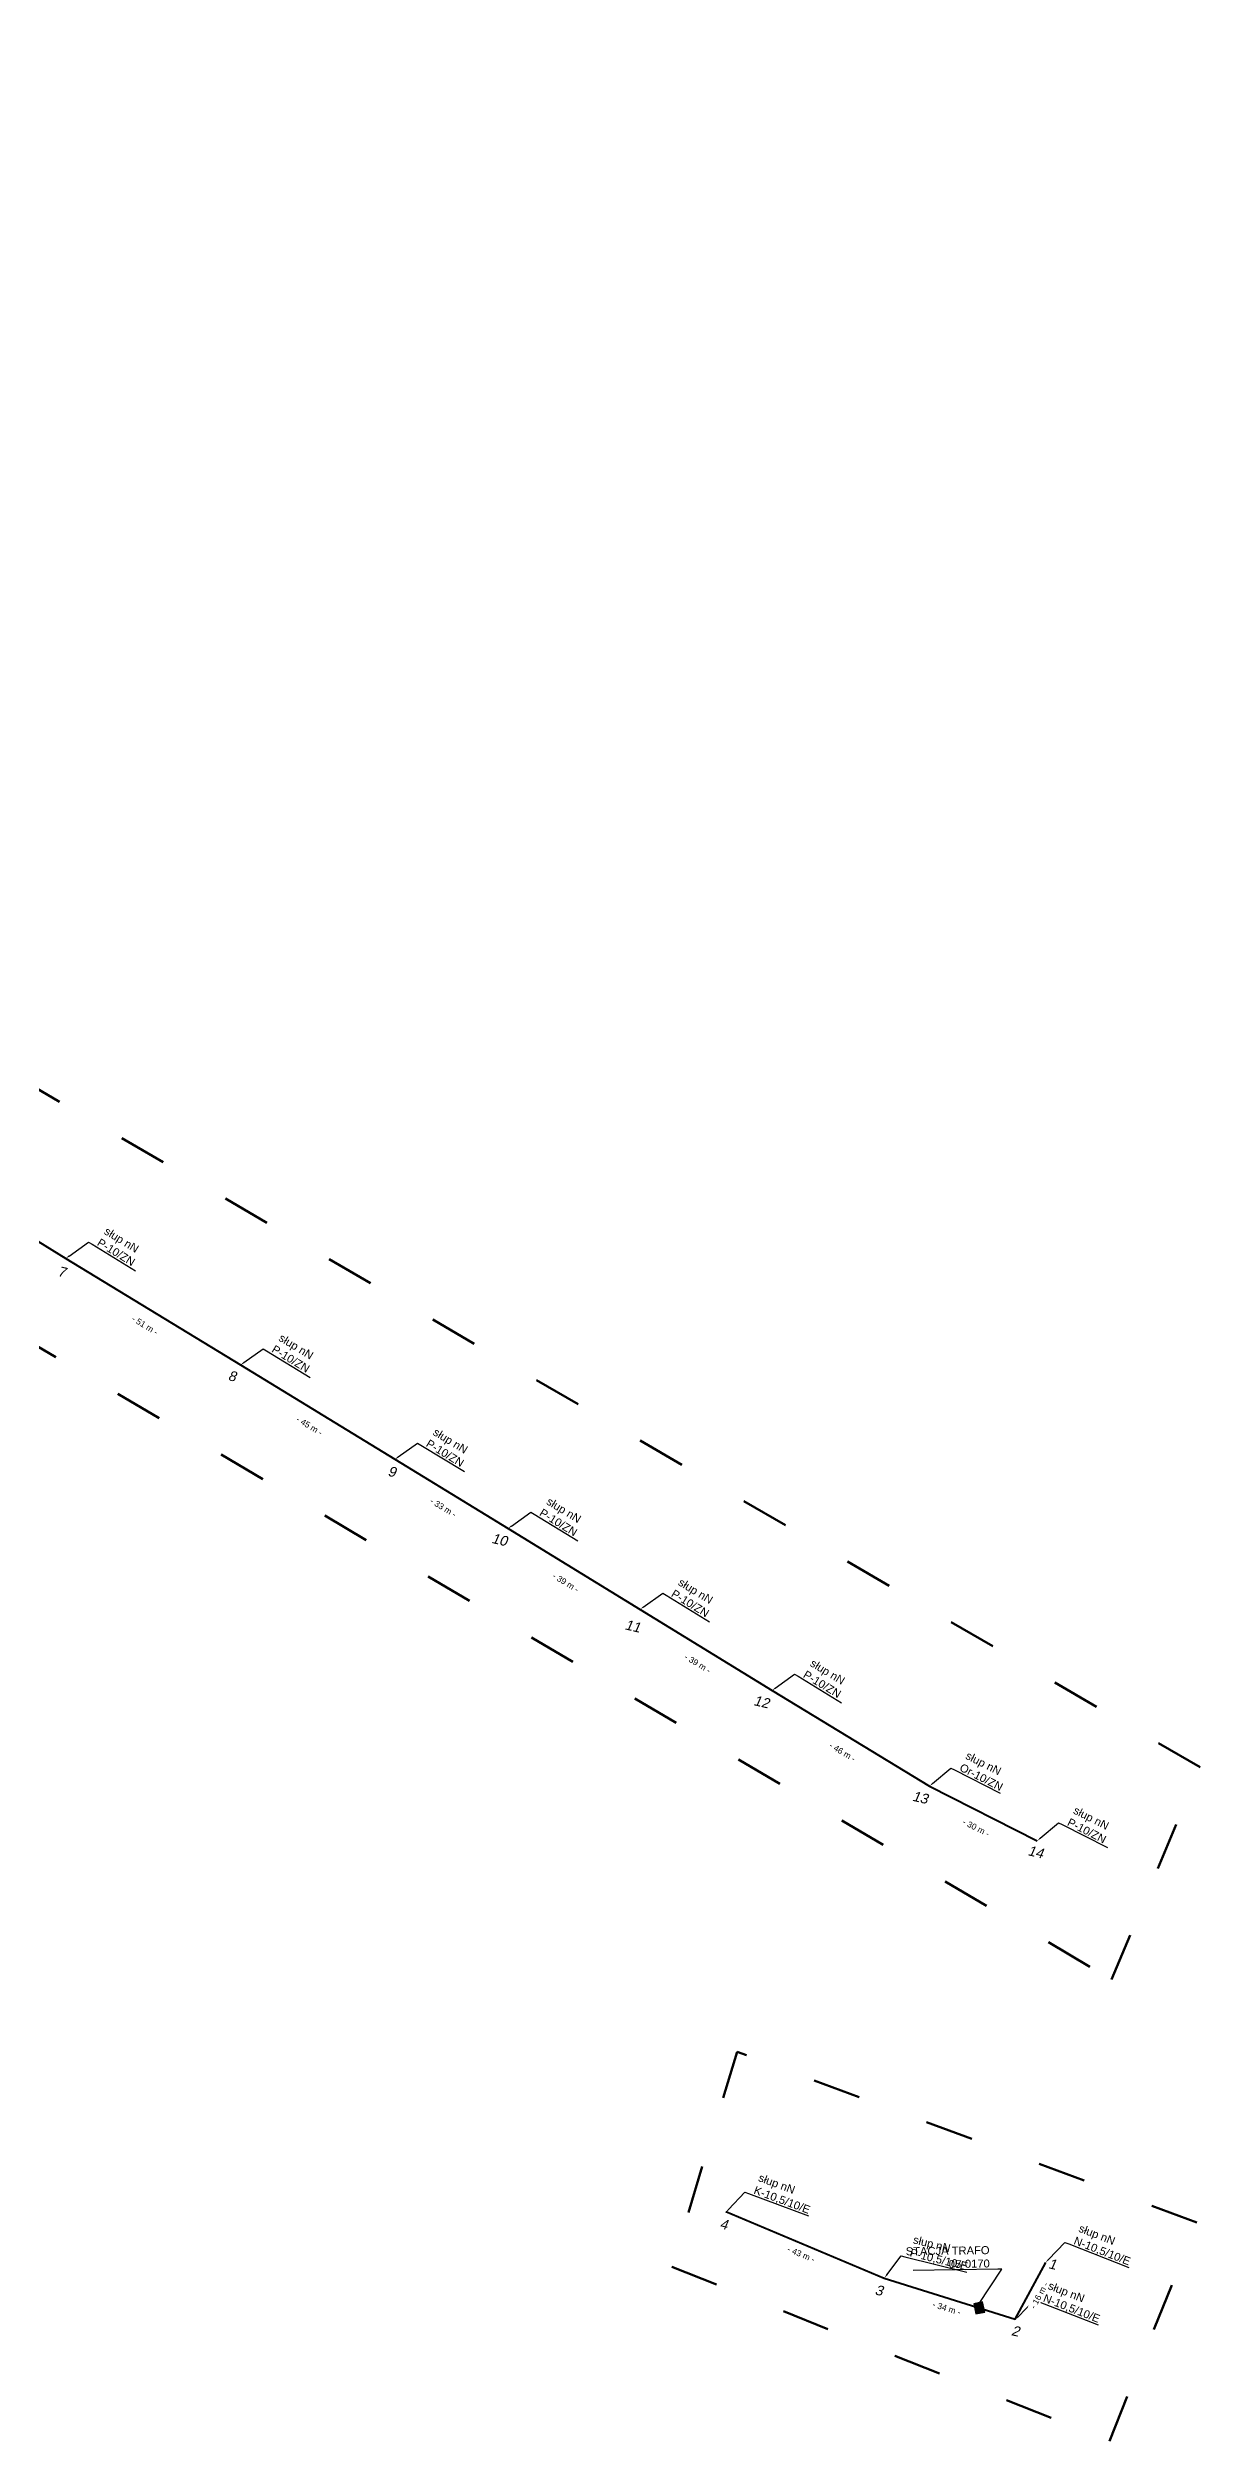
# Model space of a CAD drawing. Header units: metres. Extents: x 7540933 to 7542866, y 5787373 to 5789259.
# Drawn here: x 7542578 to 7542866, y 5788144 to 5788742 of the extents above; entities that cross this region are included whole.
import ezdxf
from ezdxf import colors
from ezdxf.entities.mleader import LeaderData, LeaderLine
from ezdxf.math import Vec2, Vec3

# ---------------------------------------------------------------- set-up
doc = ezdxf.new("R2010")
doc.units = ezdxf.units.M
doc.header["$MEASUREMENT"] = 0
doc.linetypes.add('ACAD_ISO03W100', pattern=[30, 12, -18])
for name, color, linetype, lineweight in [('!TELE', 30, 'Continuous', 40), ('!trafo', 6, 'ACAD_ISO03W100', 50), ('_numery slupow etap 4 cz. 2', 7, 'Continuous', 40)]:
    doc.layers.add(name, color=color, linetype=linetype, lineweight=lineweight)
for name, color, linetype in [('!wymiary', 7, 'Continuous'), ('_MM opisy', 7, 'Continuous'), ('_mm trafo', 3, 'Continuous')]:
    doc.layers.add(name, color=color, linetype=linetype)
doc.styles.get("Standard").update_dxf_attribs({"font": 'arial.ttf'})
doc.dimstyles.new('opis linie', dxfattribs={"dimtxt": 1.5, "dimasz": 0.18, "dimexe": 0.18, "dimexo": 0.0625, "dimgap": 2.5, "dimtad": 4, "dimdec": 0, "dimzin": 0, "dimdsep": 46, "dimtxsty": 'Standard', "dimcen": 0.09, "dimse1": 1, "dimse2": 1, "dimsd1": 1, "dimsd2": 1, "dimclrt": 256, "dimadec": 0, "dimazin": 0, "dimtfac": 1, "dimtdec": 0, "dimtofl": 0, "dimtmove": 0, "dimatfit": 3, "dimfxl": 1, "dimtfill": 1, "dimtolj": 1, "dimtzin": 0, "dimarcsym": 0})

# ---------------------------------------------------------------- blocks, each defined once
blk = doc.blocks.new('*D189')
at = {"layer": '!wymiary', "insert": (7542825.96, 5788180.49), "char_height": 1.5, "attachment_point": 5, "rotation": 61.57401, "bg_fill": 3, "box_fill_scale": 1.25, "bg_fill_color": 257, "bg_fill_transparency": 0}
blk.add_mtext('\\A1;- 16 m -', dxfattribs=at)
blk = doc.blocks.new('*D190')
at = {"layer": '!wymiary', "insert": (7542802.82, 5788177.29), "char_height": 1.5, "attachment_point": 5, "rotation": 342.68192, "bg_fill": 3, "box_fill_scale": 1.25, "bg_fill_color": 257, "bg_fill_transparency": 0}
blk.add_mtext('\\A1;- 34 m -', dxfattribs=at)
blk = doc.blocks.new('*D191')
at = {"layer": '!wymiary', "insert": (7542766.45, 5788190.8), "char_height": 1.5, "attachment_point": 5, "rotation": 337.18317, "bg_fill": 3, "box_fill_scale": 1.25, "bg_fill_color": 257, "bg_fill_transparency": 0}
blk.add_mtext('\\A1;- 43 m -', dxfattribs=at)
blk = doc.blocks.new('*D222')
at = {"layer": '!wymiary', "insert": (7542558.72, 5788449.82), "char_height": 1.5, "attachment_point": 5, "rotation": 328.38608, "bg_fill": 3, "box_fill_scale": 1.25, "bg_fill_color": 257, "bg_fill_transparency": 0}
blk.add_mtext('\\A1;- 51 m -', dxfattribs=at)
blk = doc.blocks.new('*D223')
at = {"layer": '!wymiary', "insert": (7542602.48, 5788422.99), "char_height": 1.5, "attachment_point": 5, "rotation": 328.575, "bg_fill": 3, "box_fill_scale": 1.25, "bg_fill_color": 257, "bg_fill_transparency": 0}
blk.add_mtext('\\A1;- 51 m -', dxfattribs=at)
blk = doc.blocks.new('*D224')
at = {"layer": '!wymiary', "insert": (7542643.58, 5788397.87), "char_height": 1.5, "attachment_point": 5, "rotation": 328.56322, "bg_fill": 3, "box_fill_scale": 1.25, "bg_fill_color": 257, "bg_fill_transparency": 0}
blk.add_mtext('\\A1;- 45 m -', dxfattribs=at)
blk = doc.blocks.new('*D225')
at = {"layer": '!wymiary', "insert": (7542677.02, 5788377.45), "char_height": 1.5, "attachment_point": 5, "rotation": 328.62325, "bg_fill": 3, "box_fill_scale": 1.25, "bg_fill_color": 257, "bg_fill_transparency": 0}
blk.add_mtext('\\A1;- 33 m -', dxfattribs=at)
blk = doc.blocks.new('*D226')
at = {"layer": '!wymiary', "insert": (7542707.63, 5788358.7), "char_height": 1.5, "attachment_point": 5, "rotation": 328.42231, "bg_fill": 3, "box_fill_scale": 1.25, "bg_fill_color": 257, "bg_fill_transparency": 0}
blk.add_mtext('\\A1;- 39 m -', dxfattribs=at)
blk = doc.blocks.new('*D227')
at = {"layer": '!wymiary', "insert": (7542740.59, 5788338.44), "char_height": 1.5, "attachment_point": 5, "rotation": 328.4303, "bg_fill": 3, "box_fill_scale": 1.25, "bg_fill_color": 257, "bg_fill_transparency": 0}
blk.add_mtext('\\A1;- 39 m -', dxfattribs=at)
blk = doc.blocks.new('*D228')
at = {"layer": '!wymiary', "insert": (7542776.79, 5788316.35), "char_height": 1.5, "attachment_point": 5, "rotation": 328.73874, "bg_fill": 3, "box_fill_scale": 1.25, "bg_fill_color": 257, "bg_fill_transparency": 0}
blk.add_mtext('\\A1;- 46 m -', dxfattribs=at)
blk = doc.blocks.new('*D229')
at = {"layer": '!wymiary', "insert": (7542810.19, 5788297.41), "char_height": 1.5, "attachment_point": 5, "rotation": 333.06569, "bg_fill": 3, "box_fill_scale": 1.25, "bg_fill_color": 257, "bg_fill_transparency": 0}
blk.add_mtext('\\A1;- 30 m -', dxfattribs=at)
blk = doc.blocks.new('trafo')
at = {"layer": '_mm trafo'}
h = blk.add_hatch(color=256, dxfattribs=at)
h.dxf.hatch_style = 1
h.paths.add_polyline_path([(-1.15, 1.02), (-0.52, -1.51), (1.64, -0.96), (1.01, 1.59)])
at = {"layer": '_mm trafo', "flags": 128}
blk.add_lwpolyline([(-0.52, -1.52), (1.64, -0.96), (0.98, 1.58), (-1.17, 0.99), (-0.52, -1.52)], close=True, dxfattribs=at)

msp = doc.modelspace()

# ---------------------------------------------------------------- linework, layer by layer
at = {"layer": '!TELE'}
for points in [[(7542116.06, 5788604.01), (7542140.65, 5788598.81), (7542170.62, 5788592.6), (7542199.43, 5788586.71), (7542229.31, 5788580.48), (7542259.1, 5788574.41), (7542313.14, 5788560.67), (7542360.54, 5788543.14), (7542409.89, 5788524.88), (7542456.63, 5788507.04), (7542498.09, 5788492.29), (7542538.9, 5788466.74), (7542582.75, 5788439.74), (7542626.38, 5788413.08), (7542664.95, 5788389.51), (7542693.27, 5788372.24), (7542726.2, 5788352), (7542759.19, 5788331.72), (7542798.55, 5788307.83), (7542825.46, 5788294.16)], [(7542747.63, 5788201.45), (7542787.23, 5788184.79), (7542819.91, 5788174.6), (7542827.58, 5788188.77)]]:
    msp.add_lwpolyline(points, dxfattribs=at)
at = {"layer": '!trafo', "color": 3}
msp.add_lwpolyline([(7542750.47, 5788241.41), (7542734.15, 5788187.63), (7542843.52, 5788144.08), (7542865.32, 5788198.75)], close=True, dxfattribs=at)

# ---------------------------------------------------------------- next in the draw order: leaders
at = {"layer": '_MM opisy'}
ml = msp.add_multileader_mtext('Standard', dxfattribs=at)
ml.set_content('\\pxql;słup nN\\PP-10/ZN', color=256)
ml.set_leader_properties()
ml.build(insert=Vec2(0, 0))
ml.multileader.update_dxf_attribs({"has_text_frame": 1, "text_left_attachment_type": 5, "text_right_attachment_type": 5, "dogleg_length": 1, "arrow_head_size": 1})
ctx = ml.context
ctx.base_point, ctx.char_height, ctx.arrow_head_size, ctx.landing_gap_size, ctx.plane_origin, ctx.plane_x_axis, ctx.plane_y_axis = Vec3(7542589.26, 5788443.28), 2, 1, 1, Vec3(7542583.48, 5788437.64), Vec3(0.853323, -0.521382), Vec3(0.521382, 0.853323)
ctx.left_attachment, ctx.right_attachment = 5, 5
notes = []
notes.append((ctx, [(0, (1, 1, 0), (7542588.41, 5788443.8), (0.853323, -0.521382), 1, [(0, [(7542582.75, 5788439.74), (7542588.41, 5788443.8)], 0, [])])]))
ctx.mtext.insert, ctx.mtext.text_direction, ctx.mtext.rotation, ctx.mtext.flow_direction = Vec3(7542593.12, 5788447.68), Vec3(0.853323, -0.521382), 5.734716, 5
ctx.mtext.has_bg_fill, ctx.mtext.bg_color, ctx.mtext.bg_scale_factor, ctx.mtext.bg_transparency, ctx.mtext.use_window_bg_color = 1, -1023410175, 1, 0, 1
ml = msp.add_multileader_mtext('Standard', dxfattribs=at)
ml.set_content('\\pxql;słup nN\\PP-10/ZN', color=256)
ml.set_leader_properties()
ml.build(insert=Vec2(0, 0))
ml.multileader.update_dxf_attribs({"has_text_frame": 1, "text_left_attachment_type": 5, "text_right_attachment_type": 5, "dogleg_length": 1, "arrow_head_size": 1})
ctx = ml.context
ctx.base_point, ctx.char_height, ctx.arrow_head_size, ctx.landing_gap_size, ctx.plane_origin, ctx.plane_x_axis, ctx.plane_y_axis = Vec3(7542632.89, 5788416.62), 2, 1, 1, Vec3(7542627.11, 5788410.98), Vec3(0.853216, -0.521557), Vec3(0.521557, 0.853216)
ctx.left_attachment, ctx.right_attachment = 5, 5
notes.append((ctx, [(0, (1, 1, 0), (7542632.04, 5788417.14), (0.853216, -0.521557), 1, [(0, [(7542626.38, 5788413.08), (7542632.04, 5788417.14)], 0, [])])]))
ctx.mtext.insert, ctx.mtext.text_direction, ctx.mtext.rotation, ctx.mtext.flow_direction = Vec3(7542636.75, 5788421.02), Vec3(0.853216, -0.521557), 5.73451, 5
ctx.mtext.has_bg_fill, ctx.mtext.bg_color, ctx.mtext.bg_scale_factor, ctx.mtext.bg_transparency, ctx.mtext.use_window_bg_color = 1, -1023410175, 1, 0, 1
ml = msp.add_multileader_mtext('Standard', dxfattribs=at)
ml.set_content('\\pxql;słup nN\\PP-10/ZN', color=256)
ml.set_leader_properties()
ml.build(insert=Vec2(0, 0))
ml.multileader.update_dxf_attribs({"has_text_frame": 1, "text_left_attachment_type": 5, "text_right_attachment_type": 5, "dogleg_length": 1, "arrow_head_size": 1})
ctx = ml.context
ctx.base_point, ctx.char_height, ctx.arrow_head_size, ctx.landing_gap_size, ctx.plane_origin, ctx.plane_x_axis, ctx.plane_y_axis = Vec3(7542671.46, 5788393.05), 2, 1, 1, Vec3(7542665.68, 5788387.4), Vec3(0.853762, -0.520663), Vec3(0.520663, 0.853762)
ctx.left_attachment, ctx.right_attachment = 5, 5
notes.append((ctx, [(0, (1, 1, 0), (7542670.6, 5788393.57), (0.853762, -0.520663), 1, [(0, [(7542664.95, 5788389.51), (7542670.6, 5788393.57)], 0, [])])]))
ctx.mtext.insert, ctx.mtext.text_direction, ctx.mtext.rotation, ctx.mtext.flow_direction = Vec3(7542675.31, 5788397.45), Vec3(0.853762, -0.520663), 5.735558, 5
ctx.mtext.has_bg_fill, ctx.mtext.bg_color, ctx.mtext.bg_scale_factor, ctx.mtext.bg_transparency, ctx.mtext.use_window_bg_color = 1, -1023410175, 1, 0, 1
ml = msp.add_multileader_mtext('Standard', dxfattribs=at)
ml.set_content('\\pxql;słup nN\\PP-10/ZN', color=256)
ml.set_leader_properties()
ml.build(insert=Vec2(0, 0))
ml.multileader.update_dxf_attribs({"has_text_frame": 1, "text_left_attachment_type": 5, "text_right_attachment_type": 5, "dogleg_length": 1, "arrow_head_size": 1})
ctx = ml.context
ctx.base_point, ctx.char_height, ctx.arrow_head_size, ctx.landing_gap_size, ctx.plane_origin, ctx.plane_x_axis, ctx.plane_y_axis = Vec3(7542699.79, 5788375.75), 2, 1, 1, Vec3(7542693.99, 5788370.13), Vec3(0.851931, -0.523654), Vec3(0.523654, 0.851931)
ctx.left_attachment, ctx.right_attachment = 5, 5
notes.append((ctx, [(0, (1, 1, 0), (7542698.93, 5788376.28), (0.851931, -0.523654), 1, [(0, [(7542693.27, 5788372.24), (7542698.93, 5788376.28)], 0, [])])]))
ctx.mtext.insert, ctx.mtext.text_direction, ctx.mtext.rotation, ctx.mtext.flow_direction = Vec3(7542703.66, 5788380.14), Vec3(0.851931, -0.523654), 5.732051, 5
ctx.mtext.has_bg_fill, ctx.mtext.bg_color, ctx.mtext.bg_scale_factor, ctx.mtext.bg_transparency, ctx.mtext.use_window_bg_color = 1, -1023410175, 1, 0, 1
ml = msp.add_multileader_mtext('Standard', dxfattribs=at)
ml.set_content('\\pxql;słup nN\\PP-10/ZN', color=256)
ml.set_leader_properties()
ml.build(insert=Vec2(0, 0))
ml.multileader.update_dxf_attribs({"has_text_frame": 1, "text_left_attachment_type": 5, "text_right_attachment_type": 5, "dogleg_length": 1, "arrow_head_size": 1})
ctx = ml.context
ctx.base_point, ctx.char_height, ctx.arrow_head_size, ctx.landing_gap_size, ctx.plane_origin, ctx.plane_x_axis, ctx.plane_y_axis = Vec3(7542732.71, 5788355.51), 2, 1, 1, Vec3(7542726.92, 5788349.89), Vec3(0.852004, -0.523535), Vec3(0.523535, 0.852004)
ctx.left_attachment, ctx.right_attachment = 5, 5
notes.append((ctx, [(0, (1, 1, 0), (7542731.86, 5788356.04), (0.852004, -0.523535), 1, [(0, [(7542726.2, 5788352), (7542731.86, 5788356.04)], 0, [])])]))
ctx.mtext.insert, ctx.mtext.text_direction, ctx.mtext.rotation, ctx.mtext.flow_direction = Vec3(7542736.59, 5788359.91), Vec3(0.852004, -0.523535), 5.73219, 5
ctx.mtext.has_bg_fill, ctx.mtext.bg_color, ctx.mtext.bg_scale_factor, ctx.mtext.bg_transparency, ctx.mtext.use_window_bg_color = 1, -1023410175, 1, 0, 1
ml = msp.add_multileader_mtext('Standard', dxfattribs=at)
ml.set_content('\\pxql;słup nN\\PP-10/ZN', color=256)
ml.set_leader_properties()
ml.build(insert=Vec2(0, 0))
ml.multileader.update_dxf_attribs({"has_text_frame": 1, "text_left_attachment_type": 5, "text_right_attachment_type": 5, "dogleg_length": 1, "arrow_head_size": 1})
ctx = ml.context
ctx.base_point, ctx.char_height, ctx.arrow_head_size, ctx.landing_gap_size, ctx.plane_origin, ctx.plane_x_axis, ctx.plane_y_axis = Vec3(7542765.69, 5788335.28), 2, 1, 1, Vec3(7542759.92, 5788329.62), Vec3(0.85481, -0.518941), Vec3(0.518941, 0.85481)
ctx.left_attachment, ctx.right_attachment = 5, 5
notes.append((ctx, [(0, (1, 1, 0), (7542764.83, 5788335.79), (0.85481, -0.518941), 1, [(0, [(7542759.19, 5788331.72), (7542764.83, 5788335.79)], 0, [])])]))
ctx.mtext.insert, ctx.mtext.text_direction, ctx.mtext.rotation, ctx.mtext.flow_direction = Vec3(7542769.54, 5788339.69), Vec3(0.85481, -0.518941), 5.737573, 5
ctx.mtext.has_bg_fill, ctx.mtext.bg_color, ctx.mtext.bg_scale_factor, ctx.mtext.bg_transparency, ctx.mtext.use_window_bg_color = 1, -1023410175, 1, 0, 1
ml = msp.add_multileader_mtext('Standard', dxfattribs=at)
ml.set_content('\\pxql;słup nN\\POr-10/ZN', color=256)
ml.set_leader_properties()
ml.build(insert=Vec2(0, 0))
ml.multileader.update_dxf_attribs({"has_text_frame": 1, "text_left_attachment_type": 5, "text_right_attachment_type": 5, "dogleg_length": 1, "arrow_head_size": 1})
ctx = ml.context
ctx.base_point, ctx.char_height, ctx.arrow_head_size, ctx.landing_gap_size, ctx.plane_origin, ctx.plane_x_axis, ctx.plane_y_axis = Vec3(7542804.76, 5788311.86), 2, 1, 1, Vec3(7542799.44, 5788305.79), Vec3(0.891526, -0.452969), Vec3(0.452969, 0.891526)
ctx.left_attachment, ctx.right_attachment = 5, 5
notes.append((ctx, [(0, (1, 1, 0), (7542803.87, 5788312.32), (0.891526, -0.452969), 1, [(0, [(7542798.55, 5788307.83), (7542803.87, 5788312.32)], 0, [])])]))
ctx.mtext.insert, ctx.mtext.text_direction, ctx.mtext.rotation, ctx.mtext.flow_direction = Vec3(7542808.26, 5788316.55), Vec3(0.891526, -0.452969), 5.813093, 5
ctx.mtext.has_bg_fill, ctx.mtext.bg_color, ctx.mtext.bg_scale_factor, ctx.mtext.bg_transparency, ctx.mtext.use_window_bg_color = 1, -1023410175, 1, 0, 1
ml = msp.add_multileader_mtext('Standard', dxfattribs=at)
ml.set_content('\\pxql;słup nN\\PP-10/ZN', color=256)
ml.set_leader_properties()
ml.build(insert=Vec2(0, 0))
ml.multileader.update_dxf_attribs({"has_text_frame": 1, "text_left_attachment_type": 5, "text_right_attachment_type": 5, "dogleg_length": 1, "arrow_head_size": 1})
ctx = ml.context
ctx.base_point, ctx.char_height, ctx.arrow_head_size, ctx.landing_gap_size, ctx.plane_origin, ctx.plane_x_axis, ctx.plane_y_axis = Vec3(7542831.67, 5788298.19), 2, 1, 1, Vec3(7542826.35, 5788292.11), Vec3(0.891526, -0.452969), Vec3(0.452969, 0.891526)
ctx.left_attachment, ctx.right_attachment = 5, 5
notes.append((ctx, [(0, (1, 1, 0), (7542830.78, 5788298.64), (0.891526, -0.452969), 1, [(0, [(7542825.46, 5788294.16), (7542830.78, 5788298.64)], 0, [])])]))
ctx.mtext.insert, ctx.mtext.text_direction, ctx.mtext.rotation, ctx.mtext.flow_direction = Vec3(7542835.18, 5788302.88), Vec3(0.891526, -0.452969), 5.813093, 5
ctx.mtext.has_bg_fill, ctx.mtext.bg_color, ctx.mtext.bg_scale_factor, ctx.mtext.bg_transparency, ctx.mtext.use_window_bg_color = 1, -1023410175, 1, 0, 1
ml = msp.add_multileader_mtext('Standard', dxfattribs=at)
ml.set_content('\\pxql;słup nN\\PN-10,5/10/E', color=256)
ml.set_leader_properties()
ml.build(insert=Vec2(0, 0))
ml.multileader.update_dxf_attribs({"has_text_frame": 1, "text_left_attachment_type": 5, "text_right_attachment_type": 5, "dogleg_length": 1, "arrow_head_size": 1})
ctx = ml.context
ctx.base_point, ctx.char_height, ctx.arrow_head_size, ctx.landing_gap_size, ctx.plane_origin, ctx.plane_x_axis, ctx.plane_y_axis = Vec3(7542825.68, 5788179.01), 2, 1, 1, Vec3(7542820.97, 5788172.45), Vec3(0.931403, -0.363989), Vec3(0.363989, 0.931403)
ctx.left_attachment, ctx.right_attachment = 5, 5
notes.append((ctx, [(0, (1, 1, 0), (7542824.75, 5788179.37), (0.931403, -0.363989), 1, [(0, [(7542819.89, 5788174.39), (7542824.75, 5788179.37)], 0, [])])]))
ctx.mtext.insert, ctx.mtext.text_direction, ctx.mtext.rotation, ctx.mtext.flow_direction = Vec3(7542828.71, 5788184.02), Vec3(0.931403, -0.363989), 5.910638, 5
ctx.mtext.has_bg_fill, ctx.mtext.bg_color, ctx.mtext.bg_scale_factor, ctx.mtext.bg_transparency, ctx.mtext.use_window_bg_color = 1, -1023410175, 1, 0, 1
for ctx, leaders in notes:
    for number, flags, end, landing, length, lines in leaders:
        leader = LeaderData()
        leader.index, (leader.has_last_leader_line, leader.has_dogleg_vector, leader.attachment_direction) = number, flags
        leader.last_leader_point, leader.dogleg_vector, leader.dogleg_length = Vec3(end), Vec3(landing), length
        for number, points, colour, breaks in lines:
            line = LeaderLine()
            line.index, line.vertices, line.color, line.breaks = number, Vec3.list(points), colors.encode_raw_color(colour), breaks
            leader.lines.append(line)
        ctx.leaders.append(leader)

# ---------------------------------------------------------------- next in the draw order: linework, layer by layer
at = {"layer": '!trafo', "color": 3}
msp.add_lwpolyline([(7542069.24, 5788579.5), (7542112.55, 5788543.58), (7542130.04, 5788581.62), (7542466.51, 5788482.09), (7542844.03, 5788259.49), (7542866.16, 5788312.53), (7542503.5, 5788524.2), (7542139.52, 5788630.94), (7542169.31, 5788722.61), (7542104.89, 5788742.32), (7542069.24, 5788579.5)], dxfattribs=at)

# ---------------------------------------------------------------- next in the draw order: leaders
at = {"layer": '_MM opisy'}
ml = msp.add_multileader_mtext('Standard', dxfattribs=at)
ml.set_content('\\pxql;słup nN\\PN-10,5/10/E', color=256)
ml.set_leader_properties()
ml.build(insert=Vec2(0, 0))
ml.multileader.update_dxf_attribs({"has_text_frame": 1, "text_left_attachment_type": 5, "text_right_attachment_type": 5, "dogleg_length": 1, "arrow_head_size": 1})
ctx = ml.context
ctx.base_point, ctx.char_height, ctx.arrow_head_size, ctx.landing_gap_size, ctx.plane_origin, ctx.plane_x_axis, ctx.plane_y_axis = Vec3(7542833.32, 5788193.36), 2, 1, 1, Vec3(7542828.62, 5788186.8), Vec3(0.931403, -0.363989), Vec3(0.363989, 0.931403)
ctx.left_attachment, ctx.right_attachment = 5, 5
notes = []
notes.append((ctx, [(0, (1, 1, 0), (7542832.39, 5788193.73), (0.931403, -0.363989), 1, [(0, [(7542827.54, 5788188.74), (7542832.39, 5788193.73)], 0, [])])]))
ctx.mtext.insert, ctx.mtext.text_direction, ctx.mtext.rotation, ctx.mtext.flow_direction = Vec3(7542836.35, 5788198.37), Vec3(0.931403, -0.363989), 5.910638, 5
ctx.mtext.has_bg_fill, ctx.mtext.bg_color, ctx.mtext.bg_scale_factor, ctx.mtext.bg_transparency, ctx.mtext.use_window_bg_color = 1, -1023410175, 1, 0, 1
for ctx, leaders in notes:
    for number, flags, end, landing, length, lines in leaders:
        leader = LeaderData()
        leader.index, (leader.has_last_leader_line, leader.has_dogleg_vector, leader.attachment_direction) = number, flags
        leader.last_leader_point, leader.dogleg_vector, leader.dogleg_length = Vec3(end), Vec3(landing), length
        for number, points, colour, breaks in lines:
            line = LeaderLine()
            line.index, line.vertices, line.color, line.breaks = number, Vec3.list(points), colors.encode_raw_color(colour), breaks
            leader.lines.append(line)
        ctx.leaders.append(leader)

# ---------------------------------------------------------------- next in the draw order: dimensions: what is measured, and where the dimension line sits
at = {"layer": '!wymiary'}
for p1, p2, picture, middle in [((7542538.9, 5788466.74), (7542582.75, 5788439.74), '*D222', (7542558.72, 5788449.82)), ((7542827.58, 5788188.77), (7542819.91, 5788174.6), '*D189', (7542825.96, 5788180.49))]:
    dim = msp.add_aligned_dim(p1=p1, p2=p2, distance=-0.75, dimstyle='opis linie', override={"dimpost": '- <> m -'}, dxfattribs=at)
    dim.commit()
    dim.dimension.update_dxf_attribs({"geometry": picture, "text_midpoint": middle})

# ---------------------------------------------------------------- next in the draw order: texts
at = {"layer": '_numery slupow etap 4 cz. 2', "oblique": 10}
msp.add_text('1', height=2.5, rotation=346.80988, dxfattribs=at).set_placement((7542828.12, 5788187.33))

# ---------------------------------------------------------------- next in the draw order: dimensions: what is measured, and where the dimension line sits
at = {"layer": '!wymiary'}
for p1, p2, picture, middle in [((7542582.75, 5788439.74), (7542626.38, 5788413.08), '*D223', (7542602.48, 5788422.99)), ((7542819.91, 5788174.6), (7542787.23, 5788184.79), '*D190', (7542802.82, 5788177.29))]:
    dim = msp.add_aligned_dim(p1=p1, p2=p2, distance=-0.75, dimstyle='opis linie', override={"dimpost": '- <> m -'}, dxfattribs=at)
    dim.commit()
    dim.dimension.update_dxf_attribs({"geometry": picture, "text_midpoint": middle})

# ---------------------------------------------------------------- next in the draw order: block references
at = {"rotation": 357.3066721443945}
msp.add_blockref('trafo', (7542810.74, 5788177.39), dxfattribs=at)

# ---------------------------------------------------------------- next in the draw order: texts
at = {"layer": '_numery slupow etap 4 cz. 2', "oblique": 10}
for s, p in [('7', (7542580.51, 5788435.38)), ('2', (7542818.83, 5788170.6))]:
    msp.add_text(s, height=2.5, rotation=346.80988, dxfattribs=at).set_placement(p)

# ---------------------------------------------------------------- next in the draw order: dimensions: what is measured, and where the dimension line sits
at = {"layer": '!wymiary'}
for p1, p2, picture, middle in [((7542626.38, 5788413.08), (7542664.95, 5788389.51), '*D224', (7542643.58, 5788397.87)), ((7542787.23, 5788184.79), (7542747.63, 5788201.45), '*D191', (7542766.45, 5788190.8))]:
    dim = msp.add_aligned_dim(p1=p1, p2=p2, distance=-0.75, dimstyle='opis linie', override={"dimpost": '- <> m -'}, dxfattribs=at)
    dim.commit()
    dim.dimension.update_dxf_attribs({"geometry": picture, "text_midpoint": middle})

# ---------------------------------------------------------------- next in the draw order: texts
at = {"layer": '_numery slupow etap 4 cz. 2', "oblique": 10}
for s, p in [('8', (7542623.1, 5788409.32)), ('4', (7542745.97, 5788197.3)), ('3', (7542784.75, 5788180.77))]:
    msp.add_text(s, height=2.5, rotation=346.80988, dxfattribs=at).set_placement(p)

# ---------------------------------------------------------------- next in the draw order: dimensions: what is measured, and where the dimension line sits
at = {"layer": '!wymiary'}
dim = msp.add_aligned_dim(p1=(7542664.95, 5788389.51), p2=(7542693.27, 5788372.24), distance=-0.75, dimstyle='opis linie', override={"dimpost": '- <> m -'}, dxfattribs=at)
dim.commit()
dim.dimension.update_dxf_attribs({"geometry": '*D225', "text_midpoint": (7542677.02, 5788377.45)})

# ---------------------------------------------------------------- next in the draw order: texts
at = {"layer": '_numery slupow etap 4 cz. 2', "oblique": 10}
msp.add_text('9', height=2.5, rotation=346.80988, dxfattribs=at).set_placement((7542663.02, 5788385.42))

# ---------------------------------------------------------------- next in the draw order: dimensions: what is measured, and where the dimension line sits
at = {"layer": '!wymiary'}
dim = msp.add_aligned_dim(p1=(7542693.27, 5788372.24), p2=(7542726.2, 5788352), distance=-0.75, dimstyle='opis linie', override={"dimpost": '- <> m -'}, dxfattribs=at)
dim.commit()
dim.dimension.update_dxf_attribs({"geometry": '*D226', "text_midpoint": (7542707.63, 5788358.7)})

# ---------------------------------------------------------------- next in the draw order: leaders
at = {"layer": '_MM opisy'}
ml = msp.add_multileader_mtext('Standard', dxfattribs=at)
ml.set_content('\\pxql;słup nN\\PK-10,5/10/E', color=256)
ml.set_leader_properties()
ml.build(insert=Vec2(0, 0))
ml.multileader.update_dxf_attribs({"has_text_frame": 1, "text_left_attachment_type": 5, "text_right_attachment_type": 5, "dogleg_length": 1, "arrow_head_size": 1})
ctx = ml.context
ctx.base_point, ctx.char_height, ctx.arrow_head_size, ctx.landing_gap_size, ctx.plane_origin, ctx.plane_x_axis, ctx.plane_y_axis = Vec3(7542753.35, 5788205.96), 2, 1, 1, Vec3(7542748.75, 5788199.33), Vec3(0.937011, -0.3493), Vec3(0.3493, 0.937011)
ctx.left_attachment, ctx.right_attachment = 5, 5
notes = []
notes.append((ctx, [(0, (1, 1, 0), (7542752.41, 5788206.31), (0.937011, -0.3493), 1, [(0, [(7542747.64, 5788201.26), (7542752.41, 5788206.31)], 0, [])])]))
ctx.mtext.insert, ctx.mtext.text_direction, ctx.mtext.rotation, ctx.mtext.flow_direction = Vec3(7542756.3, 5788211.02), Vec3(0.937011, -0.3493), 5.926361, 5
ctx.mtext.has_bg_fill, ctx.mtext.bg_color, ctx.mtext.bg_scale_factor, ctx.mtext.bg_transparency, ctx.mtext.use_window_bg_color = 1, -1023410175, 1, 0, 1
ml = msp.add_multileader_mtext('Standard', dxfattribs=at)
ml.set_content('\\pxql;słup nN\\PP-10,5/10/E', color=256)
ml.set_leader_properties()
ml.build(insert=Vec2(0, 0))
ml.multileader.update_dxf_attribs({"has_text_frame": 1, "text_left_attachment_type": 5, "text_right_attachment_type": 5, "dogleg_length": 1, "arrow_head_size": 1})
ctx = ml.context
ctx.base_point, ctx.char_height, ctx.arrow_head_size, ctx.landing_gap_size, ctx.plane_origin, ctx.plane_x_axis, ctx.plane_y_axis = Vec3(7542792.41, 5788190.14), 2, 1, 1, Vec3(7542788.59, 5788183.03), Vec3(0.970479, -0.241184), Vec3(0.241184, 0.970479)
ctx.left_attachment, ctx.right_attachment = 5, 5
notes.append((ctx, [(0, (1, 1, 0), (7542791.44, 5788190.38), (0.970479, -0.241184), 1, [(0, [(7542787.27, 5788184.82), (7542791.44, 5788190.38)], 0, [])])]))
ctx.mtext.insert, ctx.mtext.text_direction, ctx.mtext.rotation, ctx.mtext.flow_direction = Vec3(7542794.77, 5788195.5), Vec3(0.970479, -0.241184), 6.039599, 5
ctx.mtext.has_bg_fill, ctx.mtext.bg_color, ctx.mtext.bg_scale_factor, ctx.mtext.bg_transparency, ctx.mtext.use_window_bg_color = 1, -1023410175, 1, 0, 1
for ctx, leaders in notes:
    for number, flags, end, landing, length, lines in leaders:
        leader = LeaderData()
        leader.index, (leader.has_last_leader_line, leader.has_dogleg_vector, leader.attachment_direction) = number, flags
        leader.last_leader_point, leader.dogleg_vector, leader.dogleg_length = Vec3(end), Vec3(landing), length
        for number, points, colour, breaks in lines:
            line = LeaderLine()
            line.index, line.vertices, line.color, line.breaks = number, Vec3.list(points), colors.encode_raw_color(colour), breaks
            leader.lines.append(line)
        ctx.leaders.append(leader)

# ---------------------------------------------------------------- next in the draw order: texts
at = {"layer": '_numery slupow etap 4 cz. 2', "oblique": 10}
msp.add_text('10', height=2.5, rotation=346.80988, dxfattribs=at).set_placement((7542688.95, 5788368.64))

# ---------------------------------------------------------------- next in the draw order: dimensions: what is measured, and where the dimension line sits
at = {"layer": '!wymiary'}
dim = msp.add_aligned_dim(p1=(7542726.2, 5788352), p2=(7542759.19, 5788331.72), distance=-0.75, dimstyle='opis linie', override={"dimpost": '- <> m -'}, dxfattribs=at)
dim.commit()
dim.dimension.update_dxf_attribs({"geometry": '*D227', "text_midpoint": (7542740.59, 5788338.44)})

# ---------------------------------------------------------------- next in the draw order: leaders
at = {"layer": '_mm trafo', "color": 3}
ml = msp.add_multileader_mtext('Standard', dxfattribs=at)
ml.set_content('STACJA TRAFO\\P05-0170', color=3)
ml.set_leader_properties()
ml.build(insert=Vec2(0, 0))
ml.multileader.update_dxf_attribs({"has_text_frame": 1, "text_left_attachment_type": 5, "text_right_attachment_type": 5, "dogleg_length": 1, "arrow_head_size": 1.5})
ctx = ml.context
ctx.base_point, ctx.char_height, ctx.arrow_head_size, ctx.plane_origin, ctx.plane_x_axis, ctx.plane_y_axis = Vec3(7542790.92, 5788186.72), 2, 1.5, Vec3(7542837.73, 5788168.16), Vec3(0.999891, 0.014731), Vec3(-0.014731, 0.999891)
ctx.left_attachment, ctx.right_attachment, ctx.text_align_type, ctx.attachment_type = 5, 5, 2, 2
notes = []
notes.append((ctx, [(0, (1, 1, 0), (7542816.62, 5788187.09), (-0.999891, -0.014731), 1, [(0, [(7542809.92, 5788176.98), (7542816.62, 5788187.09)], 0, [])])]))
ctx.mtext.insert, ctx.mtext.text_direction, ctx.mtext.rotation, ctx.mtext.alignment, ctx.mtext.flow_direction = Vec3(7542813.53, 5788192.83), Vec3(0.999891, 0.014731), 0.014731, 3, 5
for ctx, leaders in notes:
    for number, flags, end, landing, length, lines in leaders:
        leader = LeaderData()
        leader.index, (leader.has_last_leader_line, leader.has_dogleg_vector, leader.attachment_direction) = number, flags
        leader.last_leader_point, leader.dogleg_vector, leader.dogleg_length = Vec3(end), Vec3(landing), length
        for number, points, colour, breaks in lines:
            line = LeaderLine()
            line.index, line.vertices, line.color, line.breaks = number, Vec3.list(points), colors.encode_raw_color(colour), breaks
            leader.lines.append(line)
        ctx.leaders.append(leader)

# ---------------------------------------------------------------- next in the draw order: texts
at = {"layer": '_numery slupow etap 4 cz. 2', "oblique": 10}
msp.add_text('11', height=2.5, rotation=346.80988, dxfattribs=at).set_placement((7542722.26, 5788347.03))

# ---------------------------------------------------------------- next in the draw order: dimensions: what is measured, and where the dimension line sits
at = {"layer": '!wymiary'}
dim = msp.add_aligned_dim(p1=(7542759.19, 5788331.72), p2=(7542798.55, 5788307.83), distance=-0.75, dimstyle='opis linie', override={"dimpost": '- <> m -'}, dxfattribs=at)
dim.commit()
dim.dimension.update_dxf_attribs({"geometry": '*D228', "text_midpoint": (7542776.79, 5788316.35)})

# ---------------------------------------------------------------- next in the draw order: texts
at = {"layer": '_numery slupow etap 4 cz. 2', "oblique": 10}
msp.add_text('12', height=2.5, rotation=346.80988, dxfattribs=at).set_placement((7542754.42, 5788328.09))

# ---------------------------------------------------------------- next in the draw order: dimensions: what is measured, and where the dimension line sits
at = {"layer": '!wymiary'}
dim = msp.add_aligned_dim(p1=(7542798.55, 5788307.83), p2=(7542825.46, 5788294.16), distance=-0.75, dimstyle='opis linie', override={"dimpost": '- <> m -'}, dxfattribs=at)
dim.commit()
dim.dimension.update_dxf_attribs({"geometry": '*D229', "text_midpoint": (7542810.19, 5788297.41)})

# ---------------------------------------------------------------- next in the draw order: texts
at = {"layer": '_numery slupow etap 4 cz. 2', "oblique": 10}
for s, p in [('13', (7542794.09, 5788304.19)), ('14', (7542822.94, 5788290.58))]:
    msp.add_text(s, height=2.5, rotation=346.80988, dxfattribs=at).set_placement(p)

doc.saveas('drawing.dxf')
